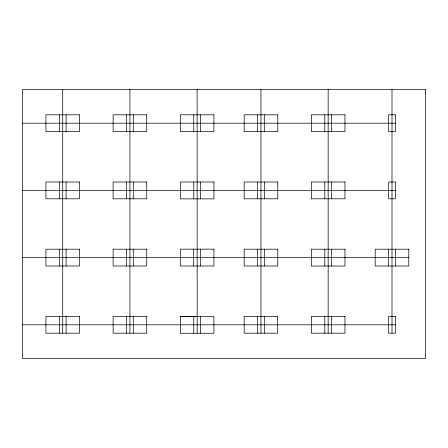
<?xml version="1.0" encoding="UTF-8"?>
<svg xmlns="http://www.w3.org/2000/svg" width="448" height="448" viewBox="0 0 448 448"><rect width="100%" height="100%" fill="white"/><g stroke="black" fill="none" stroke-linecap="round" stroke-linejoin="round"><path stroke-width="0.67" d="M180.387 316.49L213.92 316.49L213.92 333.25L180.387 333.25L180.387 316.49L197.12 316.49M22.4 123.2L395.36 123.2M22.4 190.4L395.36 190.4M22.4 257.6L408.8 257.6M22.4 324.8L395.36 324.8M197.187 333.25L197.12 89.6M395.36 249.2L395.36 266M392 89.6L392 333.2M388.64 249.2L388.64 266M331.537 114.8L331.537 131.6M331.52 182L331.52 198.8M331.52 249.2L331.52 266.039M331.52 316.4L331.52 333.2M328.16 89.6L328.16 333.2M324.8 114.8L324.8 131.6M324.8 182L324.8 198.8M324.8 249.2L324.8 266.039M324.8 316.4L324.8 333.2M264.303 114.8L264.303 131.6M264.32 182L264.32 198.8M264.32 249.2L264.32 266M264.32 316.4L264.32 333.2M260.96 89.6L260.96 333.2M257.667 249.2L257.667 266M257.6 114.8L257.6 131.6M257.6 182L257.6 198.8M257.6 316.4L257.6 333.2M200.547 316.49L200.547 333.25M200.48 114.8L200.48 131.6M200.48 182L200.48 198.873M200.497 249.161L200.497 266M193.76 114.8L193.76 131.6M193.76 182L193.76 198.873M193.76 316.45L193.76 333.25M193.682 249.161L193.682 266M133.28 114.8L133.28 131.6M133.28 182L133.28 198.8M133.28 249.2L133.28 266M133.28 316.4L133.28 333.2M129.92 89.6L129.92 333.2M126.56 114.8L126.56 131.6M126.56 182L126.56 198.8M126.56 249.2L126.56 266M126.56 316.4L126.56 333.2M66.08 114.8L66.08 131.6M66.08 182L66.08 198.8M66.086 249.2L66.086 266M66.08 316.4L66.08 333.2M62.72 89.6L62.72 333.2M59.36 114.8L59.36 131.6M59.36 182L59.36 198.8M59.36 249.2L59.36 266M59.36 316.4L59.36 333.2M425.6 89.6L22.4 89.6L22.4 358.4L425.6 358.4L425.6 89.6M79.52 114.8L45.92 114.8L45.92 131.6L79.52 131.6L79.52 114.8M146.72 114.8L113.12 114.8L113.12 131.6L146.72 131.6L146.72 114.8M213.92 114.8L180.32 114.8L180.32 131.6L213.92 131.6L213.92 114.8M277.76 114.8L244.16 114.8L244.16 131.6L277.76 131.6L277.76 114.8M344.96 114.8L311.36 114.8L311.36 131.6L344.96 131.6L344.96 114.8M395.36 114.8L388.64 114.8L388.64 131.6L395.36 131.6L395.36 114.8M79.52 182L45.92 182L45.92 198.8L79.52 198.8L79.52 182M146.72 182L113.109 182L113.109 198.8L146.72 198.8L146.72 182M213.954 182L180.354 182L180.354 198.873L213.954 198.873L213.954 182M277.76 182L244.16 182L244.16 198.8L277.76 198.8L277.76 182M344.96 182L311.36 182L311.36 198.8L344.96 198.8L344.96 182M395.36 182L388.64 182L388.64 198.8L395.36 198.8L395.36 182M79.52 249.2L45.92 249.2L45.92 266L79.52 266L79.52 249.2M146.72 249.2L113.12 249.2L113.12 266L146.72 266L146.72 249.2M213.92 249.161L180.32 249.161L180.32 266L213.92 266L213.92 249.161M277.76 249.2L244.16 249.2L244.16 266L277.76 266L277.76 249.2M344.96 249.2L311.36 249.2L311.36 266.039L344.96 266.039L344.96 249.2M408.8 249.2L375.2 249.2L375.2 266L408.8 266L408.8 249.2M79.52 316.4L45.92 316.4L45.92 333.2L79.52 333.2L79.52 316.4M146.72 316.4L113.12 316.4L113.12 333.2L146.72 333.2L146.72 316.4M277.564 316.4L244.16 316.4L244.16 333.2L277.564 333.2L277.564 316.4M344.96 316.4L311.36 316.4L311.36 333.2L344.96 333.2L344.96 316.4M395.36 316.4L388.64 316.4L388.64 333.2L395.36 333.2L395.36 316.4"/></g></svg>
